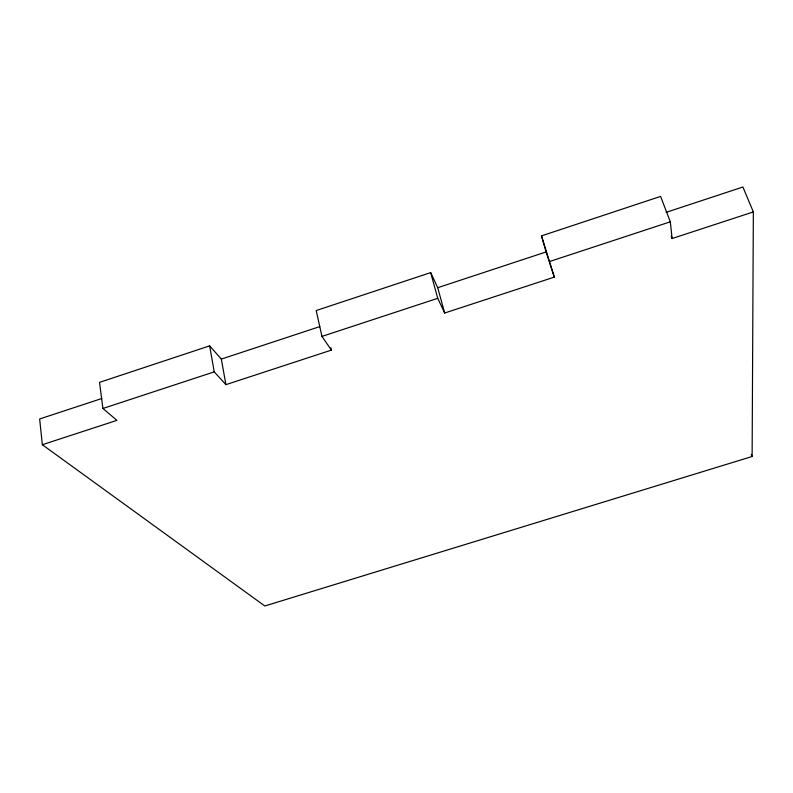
<?xml version="1.0" encoding="UTF-8"?>
<svg xmlns="http://www.w3.org/2000/svg" width="793" height="793" viewBox="0 0 793 793"><rect width="100%" height="100%" fill="white"/><g stroke="black" fill="none" stroke-linecap="round" stroke-linejoin="round"><path stroke-width="1.19" d="M101.742 398.532L39.65 418.962L42.336 444.714L264.803 605.981L752.121 456.5L753.35 211.929L742.902 187.019L666.09 212.365M330.879 347.8L331.395 350.119L225.926 384.655L221.326 359.09L209.649 345.857L99.531 382.355L102.912 408.474L116.918 420.359L42.336 444.714M753.35 211.929L672.107 238.534L670.313 221.812L660.599 196.406L541.5 235.878L554.307 277.114L444.675 313.017L437.716 287.71L430.678 272.604L316.199 310.549L321.958 336.41L331.395 350.119M221.326 359.09L319.807 326.607M437.716 287.71L546.129 251.936L541.5 235.878M102.912 408.474L214.229 371.858L225.926 384.655M321.958 336.41L437.726 298.327L444.675 313.017M549.817 261.452L670.313 221.812M671.245 236.255L672.107 238.534M751.298 454.32L752.121 456.5M546.129 251.936L554.307 277.114M430.678 272.604L437.726 298.327M209.649 345.857L214.229 371.858"/></g></svg>
